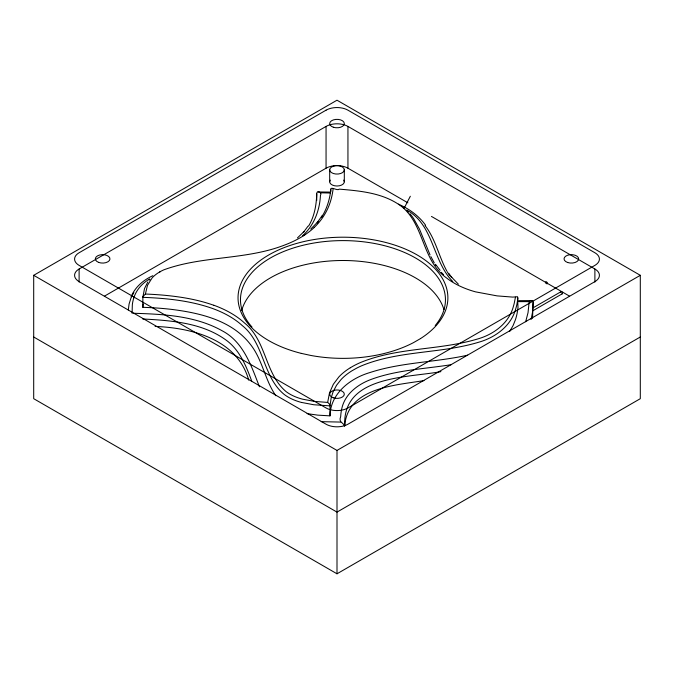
<?xml version="1.0" encoding="UTF-8"?>
<svg xmlns="http://www.w3.org/2000/svg" width="674" height="674" viewBox="0 0 674 674"><rect width="100%" height="100%" fill="white"/><g stroke="black" fill="none" stroke-linecap="round" stroke-linejoin="round"><path stroke-width="1.01" d="M153.209 307.774L142.829 307.285L142.88 296.686L145.39 294.033A215.874 124.631 0 0 1 161.987 295.043C179.554 296.577 197.153 299.34 213.81 305.288M316.729 200.473L316.746 193.168L317.336 191.955L330.707 192.098M307.058 413.634L317.816 415.142L329.999 415.858L329.999 405.883L313.688 404.737L301.514 402.437M330.867 191.29C329.114 184.583 336.966 191.467 339.3 189.141C360.75 190.919 384.113 193.059 401.78 206.632C424.553 225.209 421.991 260.948 446.761 278.118A76.785 44.332 0 0 0 475.549 291.859L497.092 295.886L512.754 297.099L517.556 296.72L518.003 307.799L517.16 313.107A160.53 92.683 0 0 1 515.425 319.746L513.108 325.508L509.746 331.381M318.086 191.787C319.333 191.863 321.987 192.975 320.453 195.418C319.712 210.355 314 225.428 302.761 235.614M532.536 318.28L533.142 302.045L532.772 300.916L531.769 300.587L529.191 301.632L528.028 312.711L525.669 321.734M316.729 193.708C316.435 204.845 314.497 216.27 308.667 225.942M533.151 302.466L532.468 312.525L531.087 319.501M329.999 415.858C330.311 393.565 350.261 378.316 369.942 372.545C401.569 362.199 435.32 362.41 467.63 355.181M142.829 307.285L143.208 303.94M518.003 297.849L516.874 304.496A160.016 92.389 0 0 1 515.837 308.473C511.28 325.946 495.356 337.531 478.692 342.232C440.51 353.766 399.025 350.421 361.82 365.704A77.746 44.888 0 0 0 356.773 368.088L352.098 370.708A72.809 42.032 0 0 0 341.01 379.605L336.562 385.242L333.158 391.661L331.195 397.702L329.999 405.908L329.434 404.038L327.665 402.429L329.493 392.917L333.344 384.264L338.862 376.943A75.21 43.422 0 0 1 350.32 367.751M330.867 189.293C329.83 199.175 326.898 208.957 321.515 217.357M145.39 294.033L147.488 285.329L152.113 277.924A42.631 24.609 0 0 1 163.858 269.827C202.63 255.581 245.757 260.13 284.436 245.117A96.93 55.967 0 0 0 314.236 227.475M128.304 309.914L129.088 303.999L131.009 297.891L133.882 292.508M515.45 297.167L514.304 302.98A155.955 90.038 0 0 1 513.436 306.24C509.047 323.175 493.68 334.473 477.512 339.014C439.212 350.472 397.626 347.169 360.354 362.587A79.768 46.051 0 0 0 353.496 365.923L350.328 367.76M133.814 297.908C136.3 289.778 142.374 283.164 149.636 278.943M404.046 208.384L410.331 196.252M131.101 296.737C135.112 287.031 143.469 279.971 152.838 275.7M147.817 281.976L144.506 288.615L142.829 297.335C166.368 298.228 190.178 300.587 212.512 308.473A94.748 54.704 0 0 1 242.32 325.626C264.494 343.336 262.498 376.741 284.243 394.475A45.015 25.991 0 0 0 301.497 402.454M317.134 222.681L322.391 215.301M308.035 226.152L303.292 232.522L303.982 231.612L297.478 237.888M317.53 222.875L318.499 221.67M149.181 280.157L149.957 279.263M310.739 229.059L317.572 222.108M314.185 227.458C322.652 219.556 328.693 209.151 331.448 197.903A215.225 124.26 0 0 0 333.125 188.813M420.568 338.559L413.575 342.586A104.925 60.576 0 0 1 310.689 355.425L301.286 353.378M33.7 275.312L337 100.207L640.3 275.312L640.3 398.688L337 573.793L33.7 398.688L33.7 275.312L337 450.426L640.3 275.312M79.111 282.052L79.111 268.993L326.056 126.417A15.477 8.939 0 0 1 347.944 126.417L594.889 268.993L594.889 282.052M104.529 296.105L326.056 168.205A15.477 8.939 0 0 1 347.944 168.205L407.863 202.807M533.041 307.841L561.038 291.682M532.452 310.992L562.251 293.788M640.3 337L337 512.105L33.7 337M451.091 364.71C424.452 368.973 396.885 369.942 371.349 379.336C357.902 384.231 344.802 394.063 341.743 408.815A128.523 74.199 0 0 0 340.707 416.389C338.255 422.792 343.268 421.958 344.675 426.322M423.988 380.599C395.158 385.385 348.104 387.474 344.726 425.446C342.527 375.612 406.877 377.929 440.914 371.635M531.769 300.587L518.719 300.671M529.191 301.632L519.553 301.632A128.515 74.199 0 0 1 518.609 301.607M340.707 422.076L321.178 421.663M320.58 192.806L330.277 193.017M133.132 313.258C163.403 314.16 195.544 315.702 222.538 330.993C243.592 342.19 251.36 366.066 259.448 386.783M142.686 318.979C171.811 320.521 203.615 322.838 227.627 341.255C240.197 351.238 246.355 366.488 251.722 381.113M327.665 402.429L314.219 401.367L302.525 399.168A42.563 24.576 0 0 1 286.147 391.645C264.722 373.733 266.618 340.496 244.376 322.88A97.182 56.102 0 0 0 213.852 305.246M155.079 326.427C192.242 327.85 237.383 339.536 248.714 380.111M399.69 204.753C409.834 209.26 419.001 216.127 425.555 225.15M431.47 216.43L569.471 296.105M398.545 204.096L399.261 204.551M406.708 210.027C434.081 225.082 432.32 260.956 452.802 281.555M403.338 207.457L403.768 207.803M458.379 284.192L451.058 276.601L451.765 277.528L448.842 273.408M407.315 210.962L408.402 212.066M443.526 274.706L441.234 272.313M409.935 213.742L411.806 216.017M435.96 264.865L440.08 270.291M412.244 216.598L413.086 217.753M275.818 395.714C264.73 379.723 262.43 359.175 250.037 343.917C231.409 320.217 199.765 312.888 171.314 309.358A191.079 110.317 0 0 0 153.209 307.782M425.008 225.512C435.564 238.975 438.74 256.238 446.811 271.041M413.499 218.342L419.498 229.135L430.037 254.873M435.143 264.267L436.053 265.657M447.283 271.807L449.634 275.658M434.275 262.868L430.871 256.6M132.087 313.242L132.34 304.699A106.467 61.469 0 0 1 133.797 297.908M347.944 126.417L347.944 168.205M344.313 169.848A7.313 4.221 0 0 1 333.344 173.504A7.313 4.221 0 0 1 333.344 166.192A7.313 4.221 0 0 1 344.313 169.848L344.313 181.786M337 450.426L337 573.793M329.687 169.848L329.687 181.786M326.056 126.417L326.056 168.205M545.999 283.392A1.222 0.708 60 0 1 545.814 281.799A1.222 0.708 60 0 1 547.12 282.549A1.222 0.708 60 0 1 546.934 283.931M251.992 327.025A102.49 59.169 0 0 1 341.524 240.61A102.49 59.169 0 0 1 435.219 325.542M301.286 353.378A104.925 60.576 0 0 1 251.823 267.772A104.925 60.576 0 0 1 404.636 248.773A104.925 60.576 0 0 1 420.559 338.55M305.12 234.485A94.503 54.56 0 0 1 303.249 235.774M159.696 271.984A45.074 26.025 0 0 1 160.353 271.647M241.696 310.546A102.49 59.169 0 0 1 342.08 260.501A102.49 59.169 0 0 1 443.93 309.543M343.706 180.11A7.313 4.221 0 0 1 337 186.007A7.313 4.221 0 0 1 330.294 180.11M79.111 268.993A15.477 8.939 0 0 0 79.111 281.631L326.056 424.207A15.477 8.939 0 0 0 347.944 424.207L594.889 281.631A15.477 8.939 0 0 0 594.889 268.993M560.802 292.423A1.222 0.708 60 0 1 561.459 291.657A1.222 0.708 60 0 1 562.478 292.971A1.222 0.708 60 0 1 561.88 293.83M326.056 110.174L79.111 252.75A15.477 8.939 0 0 0 79.111 265.387L326.056 407.964A15.477 8.939 0 0 0 347.944 407.964L594.889 265.387A15.477 8.939 0 0 0 594.889 252.75L347.944 110.174A15.477 8.939 0 0 0 326.056 110.174M98.547 262.363A7.313 4.221 0 0 0 109.938 259.17A7.313 4.221 0 0 0 99.457 255.075A7.313 4.221 0 0 0 98.547 262.363M333.344 397.829A7.313 4.221 0 0 0 344.313 394.172A7.313 4.221 0 0 0 333.344 390.516A7.313 4.221 0 0 0 333.344 397.829M567.693 262.523A7.313 4.221 0 0 0 578.663 258.867A7.313 4.221 0 0 0 567.693 255.21A7.313 4.221 0 0 0 567.693 262.523M333.344 127.226A7.313 4.221 0 0 0 344.313 123.569A7.313 4.221 0 0 0 333.344 119.913A7.313 4.221 0 0 0 333.344 127.226"/></g></svg>
